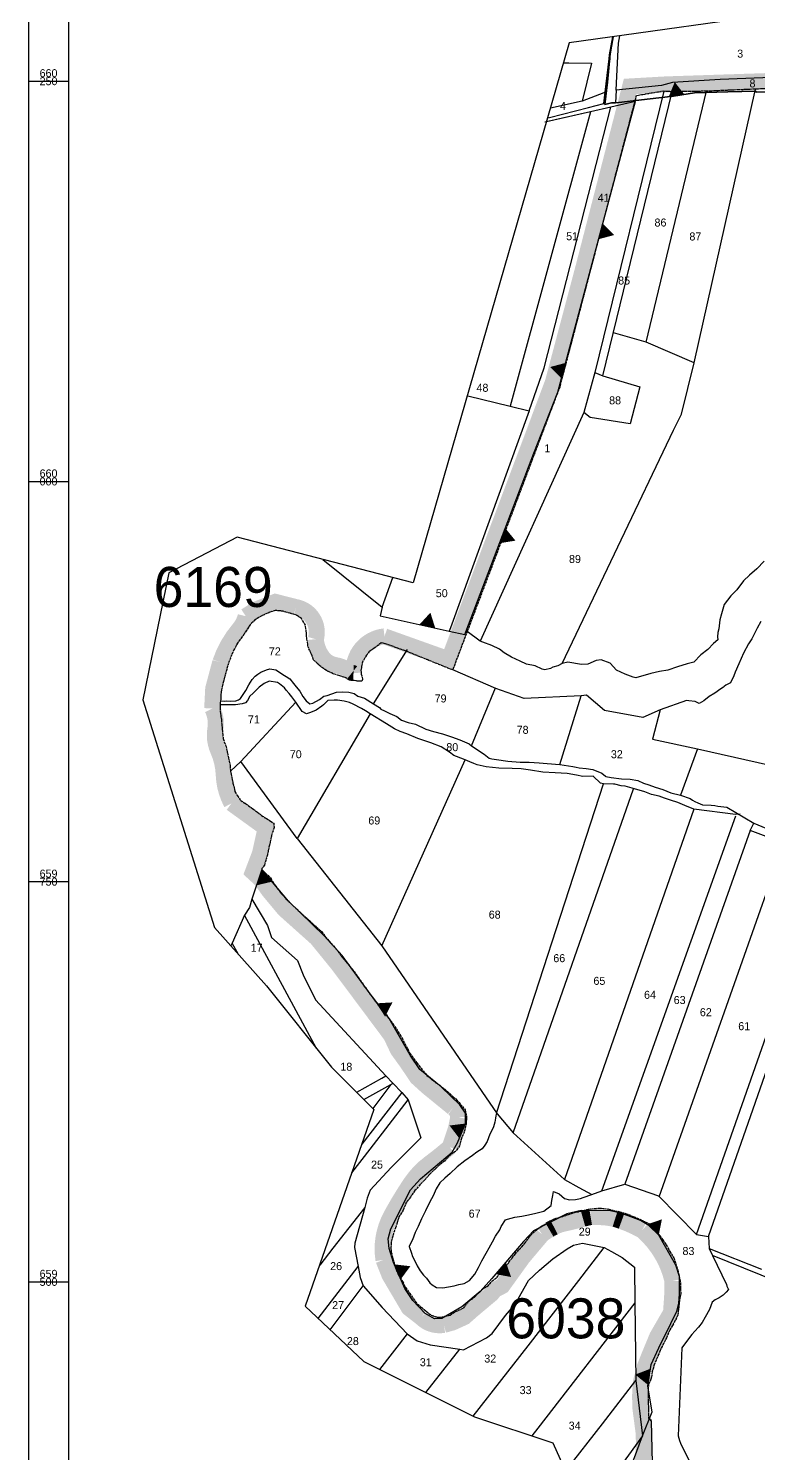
# Model space of a CAD drawing. Extents: x -493 to 187849, y -1657 to 664362.
# Drawn here: x 183412 to 183868, y 659393 to 660283 of the extents above; entities that cross this region are included whole.
import ezdxf
from ezdxf.enums import TextEntityAlignment as Align

# ---------------------------------------------------------------- set-up
doc = ezdxf.new("R2010")
doc.units = 0
doc.header["$MEASUREMENT"] = 0
doc.linetypes.add('L3', pattern=[2, 1.25, -0.25, 0.25, -0.25])
doc.layers.get('0').update_dxf_attribs({"linetype": 'CONTINUOUS'})
for name, color, linetype in [('0DXF_GUSH', 3, 'CONTINUOUS'), ('0G_GV_LIN', 10, 'CONTINUOUS'), ('1DXF_GUSH', 3, 'CONTINUOUS'), ('1G_GV_LIN', 1, 'CONTINUOUS'), ('6891-NUM', 70, 'CONTINUOUS'), ('BOUNDARY', 1, 'CONTINUOUS'), ('GBOUND_BOUNDARY', 5, 'CONTINUOUS'), ('HELKA', 3, 'CONTINUOUS'), ('TR_GILYON', 7, 'CONTINUOUS')]:
    doc.layers.add(name, color=color, linetype=linetype)
doc.styles.add('HEBTXT', font='dimheb.shx')
doc.styles.get("Standard").update_dxf_attribs({"font": 'dimheb.shx'})
doc.styles.add('TRHEBTXT', font='HEBTXT.SHX')

# ---------------------------------------------------------------- blocks, each defined once
blk = doc.blocks.new('TVC_FENCE')
blk.add_solid([(-0.5, 0), (0.5, 0), (0, 0.866)])

msp = doc.modelspace()

# ---------------------------------------------------------------- linework, layer by layer
at = {"linetype": 'CONTINUOUS'}
msp.add_lwpolyline([(183437.32, 663871.24), (183437.32, 658946.8)], dxfattribs=at)
at = {"layer": '0DXF_GUSH', "linetype": 'L3'}
for p, q in [((183808.94, 660243.76), (183791.76, 660240.87)), ((183814.21, 660243.35), (183808.94, 660243.76)), ((183835.68, 660243.73), (183814.21, 660243.35)), ((183866.28, 660245.03), (183835.68, 660243.73)), ((183931.41, 660247.37), (183866.28, 660245.03)), ((183791.76, 660240.87), (183743.99, 660058.96)), ((183743.99, 660058.96), (183686.22, 659906.15)), ((183553.91, 659913.67), (183550.65, 659910.41)), ((183557.92, 659916.11), (183553.91, 659913.67)), ((183563.06, 659918.29), (183557.92, 659916.11)), ((183566.24, 659919.42), (183563.06, 659918.29)), ((183571.28, 659918.9), (183566.24, 659919.42)), ((183575.62, 659917.63), (183571.28, 659918.9)), ((183579.73, 659916.48), (183575.62, 659917.63)), ((183582.8, 659914.35), (183579.73, 659916.48)), ((183585.24, 659910.11), (183582.8, 659914.35)), ((183546.85, 659904.47), (183542.84, 659899)), ((183548.39, 659906.78), (183546.85, 659904.47)), ((183550.65, 659910.41), (183548.39, 659906.78)), ((183585.78, 659906.15), (183585.24, 659910.11)), ((183586.08, 659901.99), (183585.78, 659906.15)), ((183686.22, 659906.15), (183677.18, 659882.2)), ((183542.84, 659899), (183540.56, 659894.81)), ((183587.01, 659896.45), (183586.08, 659901.99)), ((183588.79, 659892.57), (183587.01, 659896.45)), ((183628.11, 659895.81), (183625.12, 659893.67)), ((183630.76, 659897.74), (183628.11, 659895.81)), ((183632.5, 659899.14), (183630.76, 659897.74)), ((183635.06, 659898.6), (183632.5, 659899.14)), ((183647.71, 659894.12), (183635.06, 659898.6)), ((183537.12, 659886.27), (183534.54, 659876.93)), ((183539.09, 659891.49), (183537.12, 659886.27)), ((183540.56, 659894.81), (183539.09, 659891.49)), ((183590.34, 659888.58), (183588.79, 659892.57)), ((183592.51, 659886.37), (183590.34, 659888.58)), ((183595.01, 659884.15), (183592.51, 659886.37)), ((183620.59, 659886.3), (183620.17, 659883.84)), ((183621.09, 659887.63), (183620.59, 659886.3)), ((183622.04, 659889.28), (183621.09, 659887.63)), ((183623.47, 659891.48), (183622.04, 659889.28)), ((183625.12, 659893.67), (183623.47, 659891.48)), ((183677.18, 659882.2), (183647.71, 659894.12)), ((183598.3, 659881.79), (183595.01, 659884.15)), ((183602.62, 659879.84), (183598.3, 659881.79)), ((183606.62, 659878.58), (183602.62, 659879.84)), ((183609.84, 659877.57), (183606.62, 659878.58)), ((183612.7, 659875.78), (183609.84, 659877.57)), ((183620.17, 659883.84), (183619.88, 659882.05)), ((183619.88, 659882.05), (183620.14, 659879.68)), ((183620.14, 659879.68), (183620.91, 659876.17)), ((183533.5, 659872.81), (183532.55, 659868.12)), ((183534.54, 659876.93), (183533.5, 659872.81)), ((183615.61, 659875.57), (183612.7, 659875.78)), ((183618.63, 659875.13), (183615.61, 659875.57)), ((183620.43, 659875.29), (183618.63, 659875.13)), ((183620.91, 659876.17), (183620.43, 659875.29)), ((183532.15, 659862.97), (183531.94, 659860.28)), ((183531.94, 659860.28), (183532.1, 659855.1)), ((183532.4, 659863.74), (183532.15, 659862.97)), ((183532.55, 659868.12), (183532.4, 659863.74)), ((183532.1, 659855.1), (183532.76, 659851.49)), ((183532.76, 659851.49), (183533.14, 659846.3)), ((183533.14, 659846.3), (183533.91, 659839.31)), ((183533.91, 659839.31), (183535.65, 659834.31)), ((183535.65, 659834.31), (183537.2, 659827.29)), ((183537.2, 659827.29), (183538.17, 659822.76)), ((183538.17, 659822.76), (183538.49, 659819.04)), ((183538.49, 659819.04), (183539.91, 659811.47)), ((183539.91, 659811.47), (183540.72, 659808.85)), ((183540.72, 659808.85), (183541.19, 659806.37)), ((183541.19, 659806.37), (183542.67, 659803.73)), ((183542.67, 659803.73), (183544.71, 659800.85)), ((183544.71, 659800.85), (183547.56, 659798.95)), ((183547.56, 659798.95), (183549.76, 659797.42)), ((183549.76, 659797.42), (183552.39, 659795.53)), ((183552.39, 659795.53), (183555.34, 659793.29)), ((183555.34, 659793.29), (183557.86, 659791.41)), ((183557.86, 659791.41), (183560.94, 659789.39)), ((183560.94, 659789.39), (183563.36, 659787.85)), ((183564.31, 659779.84), (183563.24, 659774.7)), ((183563.36, 659787.85), (183565.44, 659786.42)), ((183565.68, 659783.72), (183564.31, 659779.84)), ((183565.44, 659786.42), (183565.68, 659783.72)), ((183562.32, 659771.03), (183561.5, 659766.68)), ((183563.24, 659774.7), (183562.32, 659771.03)), ((183560.48, 659763.23), (183559.59, 659760.23)), ((183561.5, 659766.68), (183560.48, 659763.23)), ((183558.06, 659758.14), (183558.03, 659757.47)), ((183558.03, 659757.47), (183560.32, 659755.37)), ((183559.59, 659760.23), (183558.06, 659758.14)), ((183560.32, 659755.37), (183563.36, 659752.34)), ((183563.36, 659752.34), (183564.63, 659750.16)), ((183564.63, 659750.16), (183566.66, 659747.17)), ((183566.66, 659747.17), (183569.56, 659743.36)), ((183569.56, 659743.36), (183571.72, 659740.82)), ((183571.72, 659740.82), (183574.43, 659737.92)), ((183574.43, 659737.92), (183579.33, 659733.36)), ((183579.33, 659733.36), (183583.46, 659729.51)), ((183583.46, 659729.51), (183587.71, 659725.66)), ((183587.71, 659725.66), (183590.54, 659723.09)), ((183590.54, 659723.09), (183595.34, 659718.76)), ((183595.34, 659718.76), (183599.96, 659712.76)), ((183599.96, 659712.76), (183604.29, 659708.12)), ((183604.29, 659708.12), (183608.37, 659702.58)), ((183608.37, 659702.58), (183614.41, 659695.41)), ((183614.41, 659695.41), (183618.27, 659689.99)), ((183618.27, 659689.99), (183621.48, 659685.39)), ((183621.48, 659685.39), (183625.87, 659679.39)), ((183625.87, 659679.39), (183629.95, 659673.86)), ((183629.95, 659673.86), (183634.59, 659668.31)), ((183634.59, 659668.31), (183637.49, 659664.38)), ((183637.49, 659664.38), (183642.09, 659657.93)), ((183642.09, 659657.93), (183645.39, 659652.43)), ((183645.39, 659652.43), (183648.97, 659645.56)), ((183648.97, 659645.56), (183650.44, 659642.7)), ((183650.44, 659642.7), (183654.84, 659636.71)), ((183654.84, 659636.71), (183657.42, 659633.47)), ((183657.42, 659633.47), (183661.09, 659628.96)), ((183661.09, 659628.96), (183664.69, 659625.92)), ((183664.69, 659625.92), (183669.07, 659622.84)), ((183669.07, 659622.84), (183673.88, 659618.97)), ((183673.88, 659618.97), (183677.37, 659615.81)), ((183677.37, 659615.81), (183679.65, 659613.71)), ((183679.65, 659613.71), (183683.22, 659609.54)), ((183683.22, 659609.54), (183684.94, 659607.46)), ((183684.94, 659607.46), (183685.81, 659603.39)), ((183685.81, 659603.39), (183685.65, 659598.79)), ((183684.35, 659593.55), (183682.64, 659589.57)), ((183685.65, 659598.79), (183684.35, 659593.55)), ((183681.47, 659585), (183678.99, 659581.49)), ((183682.64, 659589.57), (183681.47, 659585)), ((183672.03, 659575.44), (183669.03, 659573.07)), ((183675.53, 659579.14), (183672.03, 659575.44)), ((183678.99, 659581.49), (183675.53, 659579.14)), ((183662.99, 659567.33), (183659.6, 659563.52)), ((183666.71, 659570.91), (183662.99, 659567.33)), ((183669.03, 659573.07), (183666.71, 659570.91)), ((183653.64, 659556.98), (183650.8, 659552.92)), ((183656.92, 659560.8), (183653.64, 659556.98)), ((183659.6, 659563.52), (183656.92, 659560.8)), ((183648.22, 659549.53), (183646.26, 659544.88)), ((183650.8, 659552.92), (183648.22, 659549.53)), ((183643.64, 659540.59), (183641.49, 659533.81)), ((183646.26, 659544.88), (183643.64, 659540.59)), ((183736.76, 659537.02), (183740.66, 659539.35)), ((183740.66, 659539.35), (183744.29, 659540.35)), ((183744.29, 659540.35), (183749.52, 659542.08)), ((183749.52, 659542.08), (183753.95, 659543.5)), ((183753.95, 659543.5), (183757.46, 659544.16)), ((183757.46, 659544.16), (183761.99, 659545.47)), ((183761.99, 659545.47), (183765.72, 659545.9)), ((183765.72, 659545.9), (183770.1, 659545.97)), ((183770.1, 659545.97), (183774.02, 659545.61)), ((183774.02, 659545.61), (183778.25, 659544.45)), ((183778.25, 659544.45), (183780.93, 659543.91)), ((183780.93, 659543.91), (183785.16, 659542.75)), ((183785.16, 659542.75), (183789.92, 659540.9)), ((183789.92, 659540.9), (183792.58, 659539.69)), ((183792.58, 659539.69), (183795.68, 659538.34)), ((183641.49, 659533.81), (183639.74, 659528.59)), ((183724.98, 659527.88), (183727.22, 659530.72)), ((183727.22, 659530.72), (183729.53, 659532.55)), ((183729.53, 659532.55), (183732.29, 659534.48)), ((183732.29, 659534.48), (183736.76, 659537.02)), ((183795.68, 659538.34), (183799.54, 659536.41)), ((183799.54, 659536.41), (183801.04, 659534.34)), ((183801.04, 659534.34), (183804.42, 659531.3)), ((183804.42, 659531.3), (183806.36, 659528.87)), ((183638.82, 659524.8), (183638.57, 659520.88)), ((183639.74, 659528.59), (183638.82, 659524.8)), ((183718.53, 659520.13), (183720.39, 659521.86)), ((183720.39, 659521.86), (183722.27, 659524.15)), ((183722.27, 659524.15), (183724.98, 659527.88)), ((183806.36, 659528.87), (183808.4, 659526.33)), ((183808.4, 659526.33), (183810.54, 659523.11)), ((183810.54, 659523.11), (183812.75, 659518.99)), ((183638.57, 659520.88), (183638.83, 659518.62)), ((183638.83, 659518.62), (183639.71, 659514.77)), ((183639.71, 659514.77), (183640.62, 659511.93)), ((183712.31, 659512.25), (183714.31, 659514.99)), ((183714.31, 659514.99), (183716.31, 659517.51)), ((183716.31, 659517.51), (183718.53, 659520.13)), ((183812.75, 659518.99), (183815.2, 659514.97)), ((183815.2, 659514.97), (183816.32, 659511.67)), ((183640.62, 659511.93), (183641.82, 659507.62)), ((183641.82, 659507.62), (183643.17, 659504.54)), ((183643.17, 659504.54), (183645.94, 659500.29)), ((183704.79, 659502.74), (183706.91, 659505.59)), ((183706.91, 659505.59), (183709.95, 659509.19)), ((183709.95, 659509.19), (183712.31, 659512.25)), ((183816.32, 659511.67), (183817.75, 659507.47)), ((183817.75, 659507.47), (183818.62, 659503.62)), ((183818.62, 659503.62), (183819.48, 659499.09)), ((183645.94, 659500.29), (183647.72, 659496.41)), ((183647.72, 659496.41), (183650.29, 659492.84)), ((183691.23, 659490.85), (183697.03, 659496.27)), ((183697.03, 659496.27), (183699.09, 659497.32)), ((183699.09, 659497.32), (183701.9, 659500.59)), ((183701.9, 659500.59), (183704.79, 659502.74)), ((183819.48, 659499.09), (183819.48, 659495.83)), ((183819.48, 659495.83), (183819.6, 659492.8)), ((183650.29, 659492.84), (183652.54, 659489.61)), ((183652.54, 659489.61), (183655.23, 659486.15)), ((183655.23, 659486.15), (183657.85, 659483.92)), ((183683.9, 659483.58), (183687.31, 659487.95)), ((183687.31, 659487.95), (183691.23, 659490.85)), ((183818.76, 659488.22), (183818.12, 659482.74)), ((183819.6, 659492.8), (183818.76, 659488.22)), ((183657.85, 659483.92), (183660.58, 659481.69)), ((183660.58, 659481.69), (183663.75, 659479.22)), ((183663.75, 659479.22), (183667.53, 659477.97)), ((183667.53, 659477.97), (183670.67, 659478.08)), ((183670.67, 659478.08), (183675.66, 659479.26)), ((183675.66, 659479.26), (183679, 659481.5)), ((183679, 659481.5), (183683.9, 659483.58)), ((183817.77, 659479.15), (183814.52, 659472.75)), ((183818.12, 659482.74), (183817.77, 659479.15)), ((183812.73, 659469.78), (183810.66, 659465.13)), ((183814.52, 659472.75), (183812.73, 659469.78)), ((183808, 659459.72), (183806.79, 659457.18)), ((183810.66, 659465.13), (183808, 659459.72)), ((183804.83, 659452.53), (183802.99, 659448.21)), ((183805.8, 659454.52), (183804.83, 659452.53)), ((183806.79, 659457.18), (183805.8, 659454.52)), ((183801.83, 659443.76), (183800.99, 659439.18)), ((183802.99, 659448.21), (183801.83, 659443.76)), ((183799.19, 659432.5), (183799.17, 659425.54)), ((183799.54, 659436.2), (183799.19, 659432.5)), ((183800.99, 659439.18), (183799.54, 659436.2)), ((183799.17, 659425.54), (183799.53, 659419.57)), ((183799.53, 659419.57), (183799.48, 659414.97)), ((183799.48, 659414.97), (183800.69, 659414.14)), ((183800.69, 659414.14), (183801.2, 659412.88))]:
    msp.add_line(p, q, dxfattribs=at)
at = {"layer": '0DXF_GUSH'}
for points in [[(183779.22, 660244.38), (183779.77, 660253.13), (183780.77, 660273.75), (183781.65, 660278.36)], [(183777.49, 660277.78), (183777.47, 660277.63), (183776.3, 660271.99), (183775.57, 660268.45), (183775.41, 660266.42), (183775.21, 660263.85), (183775.06, 660262.76), (183773.89, 660249.31), (183772.2, 660235.38), (183776.44, 660236.38), (183778.77, 660236.5)], [(183772.41, 660243.19), (183775.06, 660262.76), (183775.21, 660263.85), (183775.41, 660266.42), (183775.57, 660268.45), (183776.3, 660271.99), (183777.47, 660277.63), (183777.49, 660277.78)], [(183746.39, 660261.56), (183749.66, 660261.5), (183763.91, 660261.25), (183757.97, 660237.5)], [(183931.14, 660253.19), (183909.42, 660253.63), (183892.66, 660253.38), (183870.95, 660252.13), (183844.3, 660251.06), (183814.41, 660249.13), (183807.52, 660247.38), (183779.22, 660244.38)], [(183736.4, 660227.01), (183737.55, 660227.31), (183761.89, 660233.63), (183771.56, 660236.06), (183772.41, 660243.19)], [(183772.41, 660243.19), (183771.47, 660242.69), (183757.97, 660237.5)], [(183808.94, 660243.76), (183766, 660068)], [(183771, 660066), (183814.21, 660243.35)], [(183778.77, 660236.5), (183782.84, 660236.88), (183798.67, 660238.69), (183815.11, 660240.63), (183828.11, 660242.63), (183849.03, 660243.38), (183866.52, 660243.75), (183866.67, 660243.06), (183881.17, 660243.56), (183898.83, 660244.06), (183908.94, 660244.31), (183914.86, 660244.56), (183929.19, 660245.31)], [(183779.22, 660244.38), (183778.77, 660236.5)], [(183798, 660087), (183835.68, 660243.73)], [(183828, 660074), (183866.28, 660245.03)], [(183675.03, 659906.56), (183684.8, 659904.38), (183685.48, 659906.13), (183727.89, 660017.63), (183742.77, 660055.75), (183765.11, 660139.25), (183788.73, 660227.31), (183791.34, 660237.38), (183784.02, 660235.63), (183775.97, 660233.75)], [(183724.86, 660044.19), (183734.34, 660071), (183775.97, 660233.75)], [(183757.97, 660237.5), (183738.2, 660233.24)], [(183775.97, 660233.75), (183763.28, 660230.94)], [(183763.28, 660230.94), (183713.05, 660046.94)], [(183763.28, 660230.94), (183734.67, 660224.38)], [(183798, 660087), (183777.55, 660092.89)], [(183828, 660074), (183798, 660087)], [(183820, 660042), (183828, 660074)], [(183766, 660068), (183759, 660043)], [(183766, 660068), (183771, 660066)], [(183771, 660066), (183794, 660059)], [(183794, 660059), (183788, 660036)], [(183686.21, 660053.52), (183686.63, 660053.44)], [(183686.63, 660053.44), (183713.05, 660046.94)], [(183713.05, 660046.94), (183724.86, 660044.19)], [(183724.86, 660044.19), (183675.75, 659908.56), (183675.03, 659906.56)], [(183759, 660043), (183694.44, 659900.25)], [(183763, 660040), (183759, 660043)], [(183788, 660036), (183763, 660040)], [(183815, 660032), (183820, 660042)], [(183745.52, 659886.34), (183815, 660032)], [(183596.14, 659951.31), (183633.06, 659921.38)], [(183871.77, 659950.15), (183867.11, 659945.37), (183862.59, 659941.48), (183858.76, 659937.9), (183854.52, 659932.32), (183850.8, 659928.63), (183846.79, 659923.15), (183845.01, 659917.26), (183843.99, 659913.59), (183843.34, 659907.88), (183842.81, 659905.65), (183842.61, 659902.96), (183842.65, 659900.94), (183840.1, 659898.67), (183836.6, 659895.08), (183832.1, 659891.76), (183827.79, 659887.19), (183823.59, 659885.99), (183817.57, 659884.17), (183811.44, 659882.14), (183806.24, 659881.2), (183800.91, 659879.92), (183791.5, 659877.33), (183789.82, 659877.72), (183784.84, 659879.69), (183779.41, 659882.02), (183775.53, 659886.53), (183769.87, 659888.64), (183766.82, 659888.07), (183761.57, 659885.78), (183757.63, 659885.58), (183749.03, 659887.12), (183745.52, 659886.34), (183742.89, 659884.86), (183739.71, 659884.07), (183738.22, 659883.22), (183734.71, 659882.22), (183733.03, 659882.62), (183728.62, 659884.79), (183723.37, 659885.87), (183719.4, 659887.81), (183713.86, 659890.13), (183709.35, 659892.99), (183706.51, 659895.22), (183701.53, 659897.53), (183696.1, 659899.63), (183694.44, 659900.25), (183686.22, 659906.15)], [(183633.06, 659921.38), (183639.82, 659939.99)], [(183633.06, 659921.38), (183631.81, 659916.13), (183675.03, 659906.56)], [(183869.57, 659912.59), (183867.4, 659908.39), (183864.02, 659901.66), (183862, 659898.58), (183858.77, 659892.74), (183855.95, 659885.99), (183853.52, 659880.79), (183852.65, 659878.46), (183850.59, 659874.15), (183847.73, 659872.68), (183846.8, 659871.81), (183846.34, 659871.49), (183844.62, 659870.43), (183840.82, 659867.64), (183837.26, 659865.63), (183833.91, 659862.93), (183832.54, 659862.19), (183831.04, 659861.24), (183828.62, 659862.56), (183824.7, 659863.03), (183823.24, 659863.08), (183806.76, 659857.36), (183795.91, 659852.46), (183771.92, 659857), (183760.67, 659866.49), (183757.4, 659866.15), (183721.84, 659864.47), (183704.2, 659870.7), (183677.18, 659882.2)], [(183627.8, 659860.99), (183649, 659895)], [(183532.49, 659862.95), (183534.73, 659862.76), (183536.19, 659862.94), (183538.55, 659862.74), (183541.7, 659862.97), (183543.52, 659863.58), (183544.78, 659864.44), (183546.33, 659866.85), (183547.99, 659869.38), (183549.8, 659873.03), (183551.93, 659876.21), (183553.92, 659878.39), (183555.53, 659879.57), (183557.49, 659880.85), (183561.02, 659882.3), (183563.06, 659882.9), (183566.75, 659882.32), (183568.94, 659880.79), (183571.03, 659879.48), (183573.23, 659878.05), (183575.54, 659876.63), (183577.8, 659873.85), (183579.41, 659871.66), (183581.79, 659868.99), (183583.7, 659865.67), (183585.63, 659863.02), (183587.92, 659861.14), (183589.95, 659861.41), (183594.08, 659863.74), (183596.63, 659865.89), (183598.77, 659866.27), (183601.73, 659867.29), (183604.57, 659868.31), (183608.29, 659868.52), (183612.44, 659868.27), (183615.67, 659867.59), (183617.97, 659865.83), (183622.09, 659864.67), (183627.8, 659860.99), (183631.43, 659858.73), (183632.3, 659857.8), (183634.61, 659856.6), (183637.93, 659855.13), (183642.36, 659853.07), (183645.2, 659850.95), (183649.42, 659849.46), (183653.87, 659848.29), (183660.5, 659845.14), (183665.18, 659843.85), (183670.75, 659842.42), (183676.52, 659840.43), (183681.73, 659838.56), (183687.49, 659836.11), (183689.02, 659834.82), (183696.93, 659829.61), (183699.88, 659827.14), (183701.54, 659826.64), (183704.45, 659826.2), (183711.72, 659825.27), (183719.33, 659824.56), (183724.84, 659824.7), (183731.23, 659824.26), (183736.27, 659823.86), (183744.11, 659823.14), (183752.27, 659821.95), (183754.28, 659821.43), (183756.07, 659821.15), (183760.54, 659820.66), (183764.79, 659819.95), (183770.22, 659817.85), (183772.51, 659815.97), (183772.84, 659815.73), (183776.08, 659815.06), (183782.56, 659814.27), (183787.95, 659813.97), (183792.75, 659813.13), (183796.29, 659811.55), (183799.73, 659810.42), (183803.62, 659809.05), (183808.4, 659807.65), (183813.38, 659805.56), (183819.51, 659804), (183825.39, 659802), (183826.92, 659800.82), (183828.47, 659799.98), (183830.24, 659799.25), (183833.23, 659798.02), (183838.62, 659797.83), (183840.85, 659797.53), (183842.75, 659797.13), (183848.46, 659796.59), (183865.3, 659786.46)], [(183856.62, 659792.04), (183853.69, 659792.03), (183827.74, 659795.18), (183822.2, 659797.5), (183817.77, 659799.34), (183813.11, 659800.85), (183809.55, 659802.1), (183806.12, 659803.34), (183801.33, 659804.52), (183797.11, 659806.13), (183789.33, 659808.42), (183784.99, 659809.69), (183782.41, 659809.78), (183778.4, 659810.93), (183777.5, 659810.85), (183771.44, 659811.06), (183769.55, 659811.47), (183764.98, 659815.78), (183758.46, 659815.67), (183754.44, 659816.49), (183748.75, 659817.47), (183741.24, 659817.96), (183733.5, 659818.45), (183725.68, 659819.62), (183719.87, 659820.5), (183714.25, 659820.58), (183706.06, 659820.97), (183698.11, 659821.7), (183692.54, 659823.02), (183690.32, 659823.88), (183683.9, 659826.46), (183677.91, 659828.81), (183675.18, 659830.92), (183670.01, 659834.14), (183663.58, 659836.72), (183655.48, 659839.47), (183648.61, 659842.41), (183644.39, 659843.68), (183640.86, 659845.48), (183635.79, 659848.47), (183625.68, 659854.89), (183622.71, 659856.67), (183620.29, 659858.22), (183615.1, 659860.76), (183612.78, 659861.85), (183609.32, 659862.76), (183605.19, 659863.35), (183603.28, 659863.42), (183599.23, 659863.11), (183598.18, 659862.13), (183596.55, 659860.39), (183595.39, 659859.53), (183591.94, 659857.18), (183588.3, 659855.74), (183585.91, 659854.92), (183583.15, 659856.36), (183579.19, 659862.01), (183576.72, 659865.35), (183575.11, 659867.54), (183573.16, 659869.52), (183572.09, 659871.02), (183569.03, 659873.59), (183567.82, 659874.31), (183562.69, 659875.27), (183559.37, 659873.7), (183556.27, 659871.57), (183552.65, 659867.65), (183550.45, 659865.81), (183549.12, 659863.16), (183547.72, 659861.75), (183545.68, 659861.15), (183541.5, 659860.39), (183532.4, 659860.37)], [(183689.02, 659834.82), (183704, 659871)], [(183545, 659825), (183579.19, 659862.01)], [(183744.11, 659823.14), (183757.4, 659866.15)], [(183625.68, 659854.89), (183580, 659777)], [(183806.76, 659857.36), (183802, 659839)], [(183802, 659839), (183830, 659833)], [(183830, 659833), (183819.51, 659804)], [(183830, 659833), (183927, 659811)], [(183538.49, 659819.04), (183545, 659825)], [(183580, 659777), (183545, 659825)], [(183633, 659710), (183685, 659826)], [(183704.64, 659605.32), (183771.44, 659811.06)], [(183715, 659593), (183790, 659808)], [(183827.74, 659795.18), (183747, 659564)], [(183770.25, 659556.86), (183854, 659791)], [(183863, 659782), (183784.78, 659561.08)], [(183837.01, 659528.26), (183925, 659780)], [(183863, 659782), (183865.3, 659786.46)], [(183884, 659774), (183863, 659782)], [(183865.3, 659786.46), (183912, 659767)], [(183580, 659777), (183633, 659710)], [(183884, 659774), (183806, 659553)], [(183829.41, 659529.53), (183911, 659762)], [(183795.61, 659403.75), (183801.8, 659418.81), (183798.97, 659434.88), (183801.17, 659448.38), (183805.88, 659458.81), (183813.39, 659474.06), (183817.14, 659481.75), (183818.5, 659486.56), (183818.78, 659492.5), (183818.78, 659503.31), (183816.44, 659510.44), (183805.98, 659529.13), (183799.77, 659535.25), (183794.41, 659538.25), (183790.11, 659540.06), (183782.83, 659542.63), (183775.66, 659544.31), (183757.42, 659544.56), (183748.52, 659542.5), (183727.56, 659531.94), (183721.38, 659525.25), (183701.67, 659502), (183694.39, 659493.94), (183682.86, 659484.38), (183670.44, 659477.19), (183665.91, 659476.88), (183659.95, 659480.31), (183652.2, 659488.31), (183647.23, 659495.75), (183640.23, 659512.06), (183637.44, 659520.75), (183636.97, 659526.94), (183638.55, 659533.13), (183650.86, 659557.5), (183657.02, 659564.38), (183676.92, 659581), (183680.23, 659586.75), (183685.16, 659598.88), (183685.2, 659605.44), (183681.63, 659610.63), (183670.02, 659621.88), (183656.66, 659632.69), (183650.64, 659641.56), (183637.56, 659664.56), (183625.59, 659680), (183608.11, 659703.88), (183596.95, 659716.13), (183574.7, 659737.88), (183557.95, 659757.56), (183551.81, 659739.13)], [(183551.81, 659739.13), (183550.22, 659733.88), (183547.25, 659729.13)], [(183551.81, 659739.13), (183561.48, 659722.56), (183564.08, 659715.06), (183580.22, 659700.81), (183583.88, 659691.88), (183591.61, 659676.25), (183635.52, 659628.75)], [(183547.25, 659729.13), (183539.55, 659711.56)], [(183592.13, 659645.86), (183583.66, 659661.5), (183547.25, 659729.13)], [(183539.55, 659711.56), (183538.58, 659709.97)], [(183543.37, 659704.58), (183539.55, 659711.56)], [(183633, 659710), (183705, 659605)], [(183617.24, 659618.39), (183632.91, 659627.13), (183635.52, 659628.75)], [(183635.52, 659628.75), (183639.83, 659624.13)], [(183621.71, 659613.92), (183638.47, 659623.25)], [(183638.47, 659623.25), (183627.4, 659608.23)], [(183638.47, 659623.25), (183639.83, 659624.13)], [(183639.83, 659624.13), (183645.52, 659618.19)], [(183614.27, 659568.17), (183625.73, 659582.94), (183649.45, 659613.63)], [(183645.52, 659618.19), (183620.51, 659586.08)], [(183649.45, 659613.63), (183657.31, 659590.06), (183638.75, 659571.38), (183625.69, 659557.25), (183623.81, 659552.31), (183622.3, 659546.5)], [(183645.52, 659618.19), (183649.45, 659613.63)], [(183704.64, 659605.32), (183704.14, 659603.76), (183703.86, 659602.31), (183703.55, 659599.85), (183702.66, 659596.85), (183701.68, 659594.52), (183700.48, 659592.32), (183698.64, 659587.77), (183697.32, 659585.46), (183695.67, 659583.16), (183692.33, 659580.92), (183689.57, 659578.88), (183684.85, 659575.67), (183679.88, 659571.8), (183675.58, 659567.68), (183672.22, 659564.76), (183669.09, 659561.95), (183666.94, 659558.09), (183664.99, 659553.78), (183662.95, 659550.03), (183660.28, 659544.28), (183657.75, 659539.43), (183655.56, 659534.67), (183653.86, 659530.91), (183652.01, 659526.26), (183649.97, 659522.39), (183649.96, 659522.06), (183651.38, 659517.85), (183652.1, 659515.92), (183653.37, 659513.63), (183655.05, 659510.08), (183656.96, 659506.98), (183659, 659504.22), (183660.84, 659502.36), (183662.99, 659499.47), (183664.29, 659498.08), (183667.16, 659496.52), (183670.97, 659496.27), (183678.2, 659497.48), (183681.04, 659498.28), (183684.44, 659499.06), (183687.64, 659500.86), (183691.04, 659504.79), (183693.32, 659508.98), (183695.37, 659513.18), (183698.12, 659517.91), (183699.93, 659521.33), (183701.97, 659525.08), (183703.89, 659528.61), (183706.6, 659532.45), (183707.36, 659534.67), (183710.08, 659538.84), (183711.44, 659539.13), (183716.09, 659540.43), (183720.39, 659541.07), (183724.46, 659541.83), (183729.1, 659542.9), (183734.09, 659544.19), (183738.59, 659547.74), (183739.04, 659550.87), (183739.7, 659553.88), (183740.24, 659556.45), (183743.67, 659554.98), (183747.06, 659552.16), (183750.06, 659551.27), (183753.89, 659551.48), (183757.05, 659552.04), (183758.65, 659552.66), (183764, 659554.61), (183770.25, 659556.86), (183784.78, 659561.08), (183805.65, 659553.72), (183829.41, 659529.53), (183837.01, 659528.26), (183837.31, 659520.83), (183839.4, 659516.38), (183848.21, 659498.32), (183848.29, 659497.31), (183849.34, 659495.25), (183848.05, 659493.61), (183846.18, 659491.65), (183843.66, 659490.05), (183841.02, 659488.68), (183839.29, 659487.28), (183837.45, 659482.74), (183834.81, 659477.89), (183832.9, 659474.58), (183830.66, 659471.63), (183828.44, 659469.12), (183826.57, 659467.16), (183823.27, 659462.67), (183820.21, 659458.73), (183818.08, 659403.87), (183818.76, 659400.81), (183819.38, 659399.33), (183821.69, 659394.53), (183827.16, 659383.78)], [(183705, 659605), (183715, 659593)], [(183715, 659593), (183747, 659564)], [(183747, 659564), (183756, 659559)], [(183756, 659559), (183764, 659554.61)], [(183622.3, 659546.5), (183602.28, 659521.06), (183594.14, 659510.5)], [(183622.3, 659546.5), (183616.06, 659524.25), (183615.94, 659521.38), (183618.14, 659509.56)], [(183681.66, 659457.88), (183683.98, 659457.5), (183698.39, 659465.06), (183701.83, 659467.81), (183710.17, 659478.88), (183716.17, 659486.06), (183724.44, 659500.75), (183731.39, 659507.25), (183739.81, 659514.44), (183748.75, 659520.56), (183752.73, 659522.88), (183758.17, 659524.25), (183771.7, 659521.56)], [(183690.07, 659416.06), (183724.31, 659460.06), (183755.98, 659500.81), (183771.7, 659521.56)], [(183771.7, 659521.56), (183776.41, 659519.06), (183783.11, 659515.25), (183790.73, 659509.25), (183790.88, 659486.88)], [(183837.31, 659520.83), (183870, 659508)], [(183999, 659452), (183839.4, 659516.38)], [(183593.14, 659477.21), (183618.14, 659509.56)], [(183618.14, 659509.56), (183619.36, 659502.81), (183621.27, 659497.5)], [(183600.68, 659470.08), (183621.27, 659497.5)], [(183621.27, 659497.5), (183633.13, 659484), (183648.84, 659467.5)], [(183790.88, 659486.88), (183730.36, 659408.5), (183726.66, 659403.74)], [(183790.88, 659486.88), (183791.63, 659438.31)], [(183648.84, 659467.5), (183631.57, 659445.3)], [(183648.84, 659467.5), (183654.95, 659463.25), (183663.22, 659460.69), (183681.66, 659457.88)], [(183660.48, 659430.85), (183681.66, 659457.88)], [(183747.64, 659381.66), (183770.69, 659411.38), (183791.63, 659438.31)], [(183791.63, 659438.31), (183795.61, 659403.75)], [(183795.61, 659403.75), (183782.53, 659385.69), (183761.8, 659358.75), (183759.4, 659355.64)], [(183770.24, 659331.38), (183770.84, 659333.13), (183783.89, 659370.56), (183790.08, 659388.69), (183795.61, 659403.75)]]:
    msp.add_lwpolyline(points, dxfattribs=at)
at = {"layer": '0DXF_GUSH', "linetype": 'L3'}
msp.add_lwpolyline([(183814.21, 660243.35), (183808.94, 660243.76)], dxfattribs=at)
at = {"layer": '0G_GV_LIN', "linetype": 'L3'}
for p, q in [((183808.94, 660243.76), (183791.76, 660240.87)), ((183814.21, 660243.35), (183808.94, 660243.76)), ((183835.68, 660243.73), (183814.21, 660243.35)), ((183866.28, 660245.03), (183835.68, 660243.73)), ((183931.41, 660247.37), (183866.28, 660245.03)), ((183791.76, 660240.87), (183743.99, 660058.96)), ((183743.99, 660058.96), (183686.22, 659906.15)), ((183553.91, 659913.67), (183550.65, 659910.41)), ((183557.92, 659916.11), (183553.91, 659913.67)), ((183563.06, 659918.29), (183557.92, 659916.11)), ((183566.24, 659919.42), (183563.06, 659918.29)), ((183571.28, 659918.9), (183566.24, 659919.42)), ((183575.62, 659917.63), (183571.28, 659918.9)), ((183579.73, 659916.48), (183575.62, 659917.63)), ((183582.8, 659914.35), (183579.73, 659916.48)), ((183585.24, 659910.11), (183582.8, 659914.35)), ((183546.85, 659904.47), (183542.84, 659899)), ((183548.39, 659906.78), (183546.85, 659904.47)), ((183550.65, 659910.41), (183548.39, 659906.78)), ((183585.78, 659906.15), (183585.24, 659910.11)), ((183586.08, 659901.99), (183585.78, 659906.15)), ((183686.22, 659906.15), (183677.18, 659882.2)), ((183542.84, 659899), (183540.56, 659894.81)), ((183587.01, 659896.45), (183586.08, 659901.99)), ((183588.79, 659892.57), (183587.01, 659896.45)), ((183628.11, 659895.81), (183625.12, 659893.67)), ((183630.76, 659897.74), (183628.11, 659895.81)), ((183632.5, 659899.14), (183630.76, 659897.74)), ((183635.06, 659898.6), (183632.5, 659899.14)), ((183647.71, 659894.12), (183635.06, 659898.6)), ((183537.12, 659886.27), (183534.54, 659876.93)), ((183539.09, 659891.49), (183537.12, 659886.27)), ((183540.56, 659894.81), (183539.09, 659891.49)), ((183590.34, 659888.58), (183588.79, 659892.57)), ((183592.51, 659886.37), (183590.34, 659888.58)), ((183595.01, 659884.15), (183592.51, 659886.37)), ((183620.59, 659886.3), (183620.17, 659883.84)), ((183621.09, 659887.63), (183620.59, 659886.3)), ((183622.04, 659889.28), (183621.09, 659887.63)), ((183623.47, 659891.48), (183622.04, 659889.28)), ((183625.12, 659893.67), (183623.47, 659891.48)), ((183677.18, 659882.2), (183647.71, 659894.12)), ((183598.3, 659881.79), (183595.01, 659884.15)), ((183602.62, 659879.84), (183598.3, 659881.79)), ((183606.62, 659878.58), (183602.62, 659879.84)), ((183609.84, 659877.57), (183606.62, 659878.58)), ((183612.7, 659875.78), (183609.84, 659877.57)), ((183620.17, 659883.84), (183619.88, 659882.05)), ((183619.88, 659882.05), (183620.14, 659879.68)), ((183620.14, 659879.68), (183620.91, 659876.17)), ((183533.5, 659872.81), (183532.55, 659868.12)), ((183534.54, 659876.93), (183533.5, 659872.81)), ((183615.61, 659875.57), (183612.7, 659875.78)), ((183618.63, 659875.13), (183615.61, 659875.57)), ((183620.43, 659875.29), (183618.63, 659875.13)), ((183620.91, 659876.17), (183620.43, 659875.29)), ((183532.15, 659862.97), (183531.94, 659860.28)), ((183531.94, 659860.28), (183532.1, 659855.1)), ((183532.4, 659863.74), (183532.15, 659862.97)), ((183532.55, 659868.12), (183532.4, 659863.74)), ((183532.1, 659855.1), (183532.76, 659851.49)), ((183532.76, 659851.49), (183533.14, 659846.3)), ((183533.14, 659846.3), (183533.91, 659839.31)), ((183533.91, 659839.31), (183535.65, 659834.31)), ((183535.65, 659834.31), (183537.2, 659827.29)), ((183537.2, 659827.29), (183538.17, 659822.76)), ((183538.17, 659822.76), (183538.49, 659819.04)), ((183538.49, 659819.04), (183539.91, 659811.47)), ((183539.91, 659811.47), (183540.72, 659808.85)), ((183540.72, 659808.85), (183541.19, 659806.37)), ((183541.19, 659806.37), (183542.67, 659803.73)), ((183542.67, 659803.73), (183544.71, 659800.85)), ((183544.71, 659800.85), (183547.56, 659798.95)), ((183547.56, 659798.95), (183549.76, 659797.42)), ((183549.76, 659797.42), (183552.39, 659795.53)), ((183552.39, 659795.53), (183555.34, 659793.29)), ((183555.34, 659793.29), (183557.86, 659791.41)), ((183557.86, 659791.41), (183560.94, 659789.39)), ((183560.94, 659789.39), (183563.36, 659787.85)), ((183564.31, 659779.84), (183563.24, 659774.7)), ((183563.36, 659787.85), (183565.44, 659786.42)), ((183565.68, 659783.72), (183564.31, 659779.84)), ((183565.44, 659786.42), (183565.68, 659783.72)), ((183562.32, 659771.03), (183561.5, 659766.68)), ((183563.24, 659774.7), (183562.32, 659771.03)), ((183560.48, 659763.23), (183559.59, 659760.23)), ((183561.5, 659766.68), (183560.48, 659763.23)), ((183558.06, 659758.14), (183558.03, 659757.47)), ((183558.03, 659757.47), (183560.32, 659755.37)), ((183559.59, 659760.23), (183558.06, 659758.14)), ((183560.32, 659755.37), (183563.36, 659752.34)), ((183563.36, 659752.34), (183564.63, 659750.16))]:
    msp.add_line(p, q, dxfattribs=at)
at = {"layer": '0G_GV_LIN'}
for points in [[(183881.17, 660243.56), (183866.67, 660243.06), (183866.52, 660243.75), (183849.03, 660243.38), (183828.11, 660242.63), (183815.11, 660240.63), (183798.67, 660238.69), (183782.84, 660236.88), (183778.77, 660236.5), (183776.44, 660236.38), (183772.2, 660235.38), (183773.89, 660249.31), (183775.13, 660262.75), (183775.92, 660268.38), (183776.56, 660271.94), (183777.6, 660277.8)], [(183736.4, 660227.01), (183737.55, 660227.31), (183761.89, 660233.63), (183771.56, 660236.06), (183772.41, 660243.19), (183774.83, 660263.88), (183775.16, 660266.44), (183777.13, 660277.69), (183777.14, 660277.73)], [(183596.14, 659951.31), (183633.06, 659921.38), (183631.81, 659916.13), (183675.03, 659906.56), (183684.8, 659904.38), (183685.48, 659906.13), (183727.89, 660017.63), (183742.77, 660055.75), (183765.11, 660139.25), (183788.73, 660227.31), (183791.34, 660237.38), (183784.02, 660235.63), (183775.97, 660233.75), (183763.28, 660230.94), (183735.7, 660224.62)], [(183790.08, 659388.69), (183795.61, 659403.75), (183801.8, 659418.81), (183798.97, 659434.88), (183801.17, 659448.38), (183805.88, 659458.81), (183813.39, 659474.06), (183817.14, 659481.75), (183818.5, 659486.56), (183818.78, 659492.5), (183818.78, 659503.31), (183816.44, 659510.44), (183805.98, 659529.13), (183799.77, 659535.25), (183794.41, 659538.25), (183790.11, 659540.06), (183782.83, 659542.63), (183775.66, 659544.31), (183757.42, 659544.56), (183748.52, 659542.5), (183727.56, 659531.94), (183721.38, 659525.25), (183701.67, 659502), (183694.39, 659493.94), (183682.86, 659484.38), (183670.44, 659477.19), (183665.91, 659476.88), (183659.95, 659480.31), (183652.2, 659488.31), (183647.23, 659495.75), (183640.23, 659512.06), (183637.44, 659520.75), (183636.97, 659526.94), (183638.55, 659533.13), (183650.86, 659557.5), (183657.02, 659564.38), (183676.92, 659581), (183680.23, 659586.75), (183685.16, 659598.88), (183685.2, 659605.44), (183681.63, 659610.63), (183670.02, 659621.88), (183656.66, 659632.69), (183650.64, 659641.56), (183637.56, 659664.56), (183625.59, 659680), (183608.11, 659703.88), (183596.95, 659716.13), (183574.7, 659737.88), (183557.95, 659757.56), (183551.81, 659739.13), (183550.22, 659733.88), (183547.25, 659729.13), (183539.55, 659711.56), (183538.58, 659709.97)]]:
    msp.add_lwpolyline(points, dxfattribs=at)
at = {"layer": '0G_GV_LIN', "linetype": 'L3'}
msp.add_lwpolyline([(183814.21, 660243.35), (183808.94, 660243.76)], dxfattribs=at)
at = {"layer": '6891-NUM', "linetype": 'CONTINUOUS'}
msp.add_lwpolyline([(183964.94, 661008.2), (183982.91, 660794.94), (183985.15, 660687.19), (183942.48, 660491.89), (183896.32, 660294.28), (183749.98, 660273.96), (183652.42, 659936.72), (183542.67, 659965.16), (183499.98, 659942.82), (183483.72, 659863.59), (183528.44, 659721.38), (183560.96, 659684.81), (183601.61, 659634.02), (183628.03, 659607.61), (183585.15, 659484.75), (183621.73, 659450.21), (183690.84, 659415.67), (183739.62, 659399.42), (183768.07, 659336.44), (183792.46, 659279.56)], dxfattribs=at)
at = {"layer": 'GBOUND_BOUNDARY', "color": 5, "const_width": 10}
msp.add_lwpolyline([(183799.79, 659375.48, -0.158897), (183796.23, 659392.23, 0.070972), (183795.49, 659412.79, -0.071188), (183794.64, 659436.44, -0.106525), (183797.09, 659443.87), (183797.32, 659447.35), (183799.75, 659453.41), (183804.92, 659465.91), (183813.51, 659480.82), (183814.22, 659490.68), (183814.46, 659500.53, 0.160064), (183795.42, 659532.11, 0.039919), (183782.64, 659537.92, 0.012217), (183778.56, 659539.29, 0.067202), (183763.35, 659540.45, 0.028188), (183758.62, 659539.37, -0.018399), (183746.61, 659536.37, 0.067493), (183740.46, 659534.17, 0.011503), (183738.16, 659532.91, 0.002984), (183737.57, 659532.57, 0.023371), (183733.12, 659529.64), (183720.91, 659515.15), (183708.16, 659497.42), (183703.51, 659494.96), (183701.47, 659492.46), (183694.49, 659486.61), (183689.5, 659482.41), (183684.49, 659477.99), (183677.1, 659474.61), (183671.67, 659473.1, -0.244063), (183657.46, 659477.71), (183649.84, 659483.63), (183637.76, 659504.12), (183633.97, 659513.74, -0.076595), (183633.9, 659526.97, -0.087392), (183638.67, 659541.26, -0.009981), (183643.58, 659549.91, -0.014109), (183651.1, 659561.79, -0.084498), (183662.86, 659574.12, 0.017643), (183675.32, 659584.12), (183679.28, 659595.77), (183680.7, 659602.82, 0.227055), (183677.37, 659608.76), (183661.26, 659621.91), (183654.88, 659627.71), (183648.76, 659636.87), (183642.98, 659644.85), (183638.76, 659653.82), (183621.31, 659677.24), (183605.75, 659698.07), (183592.29, 659714.62), (183572.18, 659732.6), (183562.54, 659744.15), (183557.7, 659751.03), (183552.4, 659755.91), (183556.84, 659767.56), (183560.39, 659783.46), (183539.04, 659798.91, -0.114451), (183534.23, 659816.63, 0.095206), (183530.68, 659832, -0.147224), (183529, 659845.45, 0.162745), (183527.02, 659858.15), (183527.64, 659870.54), (183532.06, 659887.1, -0.093294), (183543.89, 659907.93, 0.114895), (183547.94, 659915.84), (183554.41, 659920.02), (183566.45, 659924.77), (183579.22, 659921.5, -0.443514), (183591.7, 659901.43, 0.139437), (183595.95, 659890.22, 0.190689), (183603.95, 659885.27, -0.124029), (183614.39, 659880.56, 0.162478), (183615.26, 659880.24, -0.400742), (183634.58, 659903.21), (183674.81, 659888.83), (183724.47, 660021.07), (183739.75, 660061.87), (183758.75, 660133.35), (183788, 660246.72), (183810.25, 660247.99), (183879.97, 660250.28)], format="xyb", dxfattribs=at)
at = {"layer": 'HELKA', "linetype": 'CONTINUOUS'}
msp.add_lwpolyline([(183799.48, 659414.97), (183801.2, 659412.88), (183801.81, 659387), (183807.61, 659375.79), (183821.15, 659360.32), (183837.01, 659347.95), (183858.67, 659334.03), (183871.82, 659327.07), (183885.36, 659322.04), (183898.52, 659317.79), (183915.92, 659315.08), (183932.56, 659311.6), (183950.74, 659310.06), (183970.86, 659310.06), (183979.75, 659310.83), (183992.14, 659314.82), (184000.99, 659318.86), (184005.92, 659322.52), (184007.05, 659326.56), (184008.06, 659333.51), (184008.95, 659343.61), (184010.08, 659354.34, -0.23806), (184018.8, 659367.86), (184041.63, 659385.95)], format="xyb", dxfattribs=at)
at = {"layer": 'TR_GILYON', "linetype": 'CONTINUOUS'}
for p, q in [((183412.32, 660250), (183437.32, 660250)), ((183412.32, 660000), (183437.32, 660000)), ((183412.32, 659750), (183437.32, 659750)), ((183412.32, 659500), (183437.32, 659500))]:
    msp.add_line(p, q, dxfattribs=at)
for points in [[(183412.32, 658921.8), (187848.8, 658921.8), (187848.8, 664361.7), (183412.32, 664361.7), (183412.32, 658921.8)], [(183437.32, 658946.8), (187823.8, 658946.8), (187823.8, 664336.7), (183437.32, 664336.7), (183437.32, 658946.8)]]:
    msp.add_lwpolyline(points, dxfattribs=at)

# ---------------------------------------------------------------- block references
at = {"layer": 'BOUNDARY', "color": 1, "linetype": 'CONTINUOUS', "xscale": 10, "yscale": 10, "zscale": 10}
for p, rotation in [((183817.01, 660240.89), 7.78560229026757), ((183769.64, 660156.14), 254.9851923384131), ((183746.37, 660069.2), 75.02161417882692), ((183708.28, 659966.08), 249.1688981897249), ((183661.38, 659909.57), 347.4975267533072), ((183561.52, 659753.76), 133.269471532215), ((183632.29, 659669.79), 303.294194719729), ((183683.21, 659594.28), 67.03350908200233), ((183802.11, 659532.54), 318.6571857946108), ((183642.83, 659506.31), 293.4171123577478), ((183707.09, 659508.67), 229.237842814068), ((183795.84, 659443.87), 200.9454197549655)]:
    msp.add_blockref('TVC_FENCE', p, dxfattribs=dict(at, rotation=rotation))

# ---------------------------------------------------------------- texts
at = {"layer": '1DXF_GUSH'}
for s, p in [('3', (183854.87, 660264.72)), ('8', (183862.53, 660246.12)), ('4', (183744.2, 660232.04)), ('41', (183767.74, 660174.68)), ('51', (183748.04, 660150.67)), ('48', (183692.05, 660055.98)), ('50', (183666.63, 659927.68)), ('17', (183551.06, 659706.16)), ('18', (183607.06, 659631.9)), ('25', (183626.21, 659570.73)), ('29', (183755.91, 659528.87)), ('26', (183600.68, 659507.34)), ('27', (183601.91, 659482.95)), ('28', (183611.13, 659460.5)), ('31', (183656.66, 659447.29)), ('32', (183696.93, 659449.58)), ('33', (183719.01, 659429.88)), ('34', (183749.62, 659407.68))]:
    msp.add_text(s, height=5, dxfattribs=at).set_placement(p)
at = {"layer": '1DXF_GUSH', "linetype": 'CONTINUOUS', "style": 'HEBTXT'}
for s, p in [('86', (183803.21, 660159.21)), ('87', (183825, 660150.5)), ('85', (183780.52, 660123)), ('88', (183774.88, 660048.14)), ('1', (183734.44, 660018.2)), ('89', (183749.82, 659949.05)), ('72', (183562.4, 659891.33)), ('79', (183665.91, 659861.93)), ('71', (183549.32, 659848.86)), ('78', (183717.13, 659842.33)), ('80', (183673.21, 659831.5)), ('70', (183575.47, 659827.08)), ('32', (183775.97, 659827.08)), ('69', (183624.51, 659785.7)), ('68', (183699.69, 659726.9)), ('66', (183740.01, 659699.68)), ('65', (183765.07, 659685.52)), ('64', (183796.67, 659676.81)), ('63', (183815.19, 659673.54)), ('62', (183831.54, 659665.92)), ('61', (183855.51, 659657.21)), ('67', (183687.18, 659540.12)), ('83', (183820.68, 659516.77))]:
    msp.add_text(s, height=5, dxfattribs=at).set_placement(p)
at = {"layer": '1G_GV_LIN'}
for s, p in [('6169', (183490.45, 659921.57)), ('6038', (183710.66, 659464.69))]:
    msp.add_text(s, height=25, dxfattribs=at).set_placement(p)
at = {"layer": 'TR_GILYON', "linetype": 'CONTINUOUS', "style": 'TRHEBTXT'}
for s, p in [('250', (183424.82, 660247.5)), ('660', (183424.82, 660252.5)), ('000', (183424.82, 659997.5)), ('660', (183424.82, 660002.5)), ('659', (183424.82, 659752.5)), ('750', (183424.82, 659747.5)), ('659', (183424.82, 659502.5)), ('500', (183424.82, 659497.5))]:
    msp.add_text(s, height=5, dxfattribs=at).set_placement(p, align=Align.CENTER)

doc.saveas('drawing.dxf')
